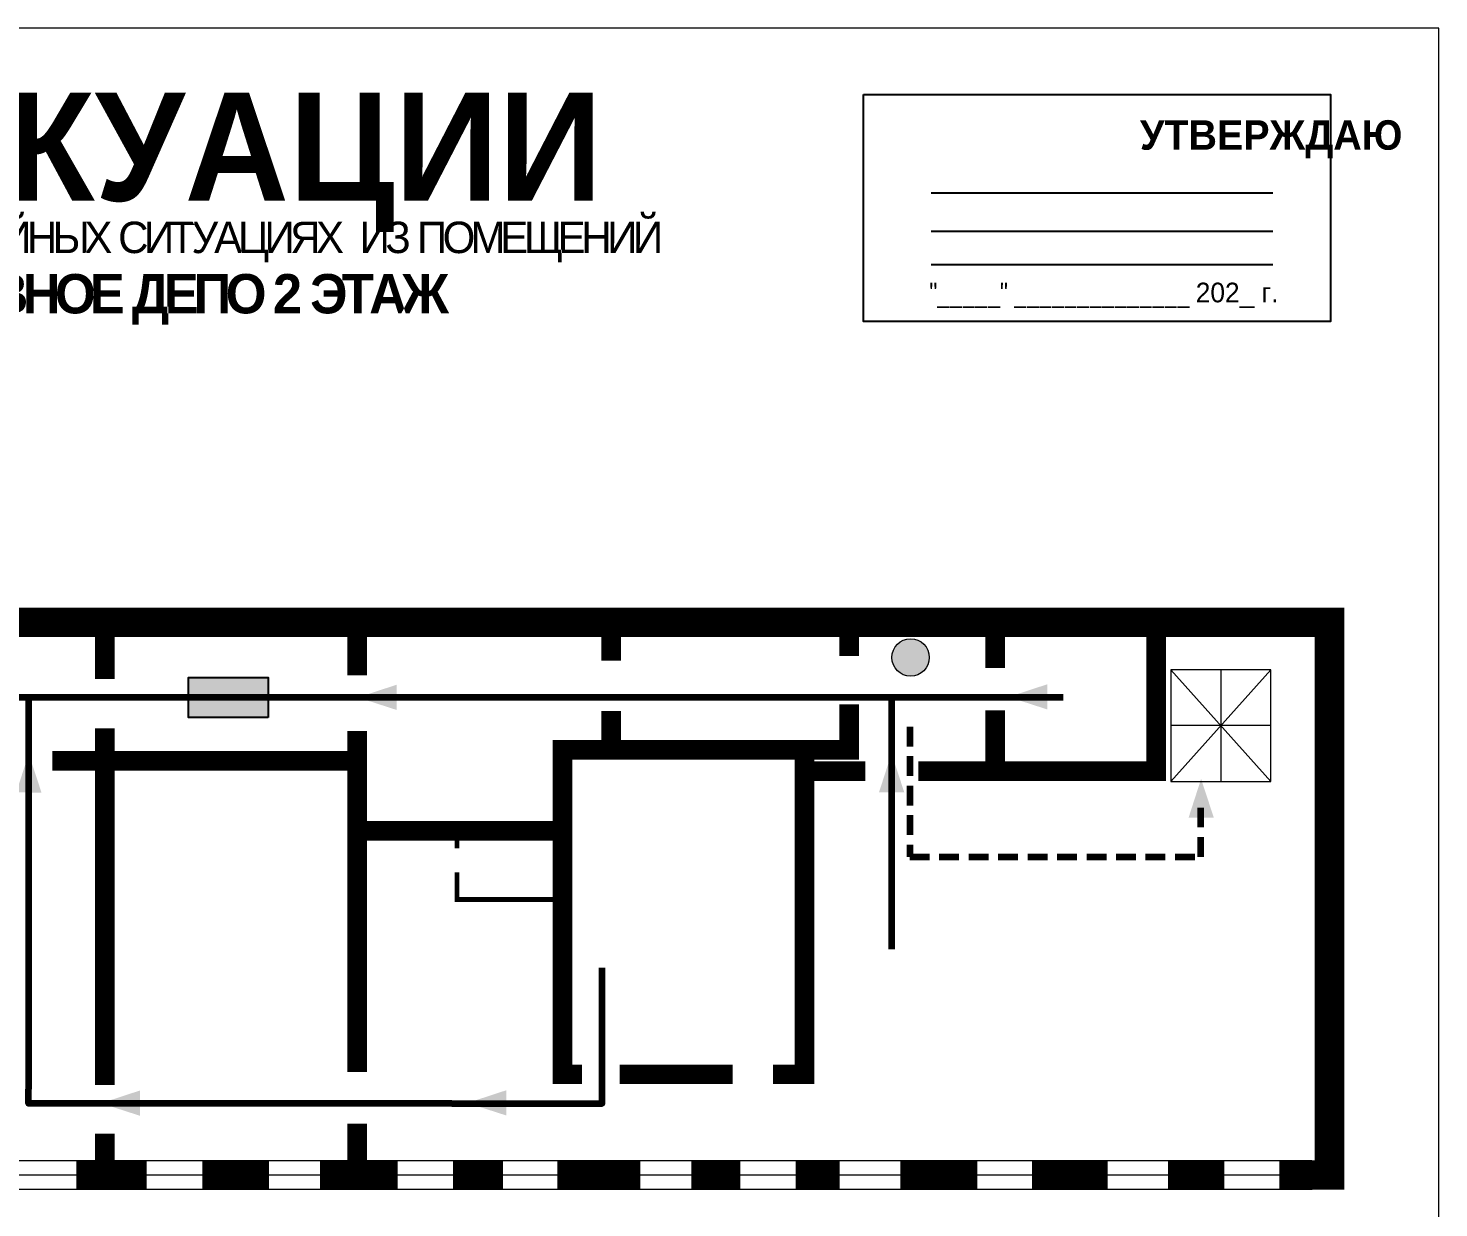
# Model space of a CAD drawing. Header units: millimetres. Extents: x 13114 to 67229, y 22859 to 38520.
# Drawn here: x 26502.2 to 26789.3, y 36500.5 to 36740.6 of the extents above; entities that cross this region are included whole.
import ezdxf

# ---------------------------------------------------------------- set-up
doc = ezdxf.new("R2010")
doc.units = ezdxf.units.MM
doc.linetypes.add('{ Wide Dash }', pattern=[12, 4, -2, 4, -2])
doc.layers.add('План_Штампы', color=7, linetype='Continuous')
doc.styles.add('обычный', font='arial.ttf')

# ---------------------------------------------------------------- blocks, each defined once
blk = doc.blocks.new('A$C32E8229D')
at = {"true_color": 0xffffff}
blk.add_hatch(color=7, dxfattribs=at).paths.add_polyline_path([(0, 0), (0, -8), (16, -8), (16, 0)])
h = blk.add_hatch(color=126)
h.paths.add_polyline_path([(0.2, -0.2), (15.8, -0.2), (15.8, -7.8), (0.2, -7.8)])
h.paths.add_polyline_path([(13.49, -2.05), (12.08, -2.05), (11.37, -2.63, 0.162397), (11.29, -2.84), (11.29, -3.63), (10.35, -3.63), (10.35, -4.05), (11.68, -4.05), (11.68, -3.48), (12.26, -4.28), (11.29, -5.1), (11.29, -6.78), (11.85, -6.78), (11.85, -5.44), (12.8, -4.64), (12.8, -5.94), (14.46, -5.94), (14.46, -5.39), (13.45, -5.39), (13.45, -3.97), (12.46, -2.59), (13.15, -2.59), (13.69, -3.34), (14.18, -3)], flags=16)
h.paths.add_polyline_path([(10.74, -1.82, 1), (11.8, -1.82, 1)], flags=16)
h.paths.add_polyline_path([(9.39, -3.59), (5.99, -3.59), (6.56, -3.03), (5.91, -3.03), (5.1, -3.83), (5.91, -4.64), (6.56, -4.64), (5.99, -4.09), (9.39, -4.09)], flags=16)
h.paths.add_polyline_path([(4.29, -1.08), (1.72, -1.08), (1.72, -6.6), (4.29, -6.6)], flags=16)
at = {"color": 126}
blk.add_lwpolyline([(16, -8), (0, -8), (0, 0), (16, 0)], close=True, dxfattribs=at)
blk = doc.blocks.new('A$C7B8C2D5B')
at = {"lineweight": 0}
h = blk.add_hatch(color=5, dxfattribs=at)
h.dxf.hatch_style = 1
h.paths.add_polyline_path([(1.4, -3.02, 1), (-2.11, -3.02, 1)])
at = {"color": 5, "lineweight": 0}
blk.add_circle((-0.36, -3.02), 1.75, dxfattribs=at)

msp = doc.modelspace()

# ---------------------------------------------------------------- linework, layer by layer
at = {"color": 5, "lineweight": 0}
msp.add_lwpolyline([(26189.29, 36345.59), (26789.29, 36345.59), (26789.29, 36740.59), (26189.29, 36740.59)], close=True, dxfattribs=at)
msp.add_lwpolyline([(26672.23, 36727.11), (26767.24, 36727.11), (26767.24, 36680.9), (26672.23, 36680.9)], close=True)
for points in [[(26685.98, 36707.06), (26755.51, 36707.06)], [(26685.98, 36699.3), (26755.51, 36699.3)], [(26685.98, 36692.51), (26755.51, 36692.51)]]:
    msp.add_lwpolyline(points)
at = {"lineweight": 100}
for points, const_width in [([(26229.51, 36507.23), (26221.21, 36507.23), (26221.21, 36619.69), (26767.05, 36619.69), (26767.05, 36507.23), (26756.81, 36507.23)], 6), ([(26589.5, 36577.21), (26589.5, 36573.66)], 1), ([(26589.5, 36568.83), (26589.5, 36563.26), (26610.71, 36563.26)], 1), ([(26526.38, 36507.23), (26512.03, 36507.23)], 6), ([(26551.27, 36507.23), (26537.65, 36507.23)], 6), ([(26577.43, 36507.23), (26561.62, 36507.23)], 6), ([(26598.86, 36507.23), (26588.69, 36507.23)], 6), ([(26626.84, 36507.23), (26609.94, 36507.23)], 6), ([(26647.13, 36507.23), (26637.19, 36507.23)], 6), ([(26667.34, 36507.23), (26658.42, 36507.23)], 6), ([(26695.38, 36507.23), (26679.72, 36507.23)], 6), ([(26721.92, 36507.23), (26706.49, 36507.23)], 6), ([(26745.67, 36507.23), (26734.16, 36507.23)], 6)]:
    msp.add_lwpolyline(points, dxfattribs=dict(at, const_width=const_width))
at = {"lineweight": 0, "const_width": 4}
for points in [[(26517.84, 36617.74), (26517.84, 36608.13)], [(26569.18, 36608.9), (26569.18, 36619.47)], [(26620.87, 36611.89), (26620.87, 36619.07)], [(26669.32, 36612.86), (26669.32, 36619.19)], [(26683.36, 36589.39), (26731.75, 36589.39), (26731.75, 36618.27)], [(26699.02, 36610.42), (26699.02, 36618.86)], [(26643.27, 36593.76), (26669.32, 36593.76), (26669.32, 36603.01)], [(26620.87, 36593.76), (26620.87, 36601.67)], [(26699.02, 36589.39), (26699.02, 36601.79)], [(26507.12, 36591.48), (26569.18, 36591.48), (26569.18, 36528.19), (26569.18, 36597.56)], [(26517.84, 36598.14), (26517.84, 36525.52)], [(26610.99, 36577.28), (26610.99, 36593.76), (26643.27, 36593.76)], [(26660.24, 36593.76), (26660.24, 36527.7), (26653.8, 36527.7)], [(26660.24, 36589.39), (26672.59, 36589.39)], [(26569.18, 36577.28), (26610.99, 36577.28), (26610.99, 36525.73)], [(26610.99, 36527.7), (26614.91, 36527.7)], [(26645.6, 36527.7), (26622.57, 36527.7)], [(26569.18, 36517.66), (26569.18, 36508.6)], [(26517.84, 36515.63), (26517.84, 36508.64)]]:
    msp.add_lwpolyline(points, dxfattribs=at)
at = {"lineweight": 5}
msp.add_lwpolyline([(26734.75, 36587.29), (26755.08, 36587.29), (26755.08, 36610.04), (26734.75, 36610.04)], close=True, dxfattribs=at)
for points in [[(26734.75, 36587.29), (26755.08, 36610.04)], [(26734.75, 36610.04), (26755.08, 36587.29)], [(26744.92, 36610.04), (26744.92, 36587.29)], [(26755.08, 36598.66), (26734.75, 36598.66)]]:
    msp.add_lwpolyline(points, dxfattribs=at)
at = {"color": 126, "lineweight": 100, "true_color": 0x008754}
for points in [[(26455.98, 36557.04), (26455.98, 36522.85), (26433.39, 36522.85), (26433.39, 36604.45), (26712.85, 36604.45)], [(26502.29, 36604.45), (26502.29, 36524.71)], [(26677.95, 36604.45), (26677.95, 36553.2)], [(26588.48, 36521.78), (26619.05, 36521.78), (26619.05, 36549.4)], [(26588.48, 36521.78), (26502.29, 36521.78), (26502.29, 36524.71)]]:
    msp.add_lwpolyline(points, dxfattribs=at)
at = {"color": 126, "linetype": '{ Wide Dash }', "lineweight": 100, "true_color": 0x008754}
msp.add_lwpolyline([(26681.64, 36598.42), (26681.64, 36571.98), (26740.86, 36571.98), (26740.86, 36581.96)], dxfattribs=at)
at = {"lineweight": 0}
for points in [[(26229.14, 36510.15), (26763.46, 36510.15)], [(26229.51, 36507.23), (26763.83, 36507.23)], [(26229.23, 36504.35), (26763.55, 36504.35)]]:
    msp.add_lwpolyline(points, dxfattribs=at)
at = {"layer": 'План_Штампы', "color": 126, "true_color": 0x008754}
for points in [[(26577.23, 36606.99), (26577.22, 36601.85), (26569.34, 36604.4)], [(26709.66, 36607.09), (26709.64, 36601.95), (26701.76, 36604.5)], [(26504.94, 36585.05), (26499.81, 36585.06), (26502.35, 36592.94)], [(26680.52, 36585.09), (26675.38, 36585.1), (26677.93, 36592.98)], [(26743.51, 36579.93), (26738.38, 36579.94), (26740.92, 36587.82)], [(26524.98, 36524.41), (26524.96, 36519.27), (26517.08, 36521.82)], [(26599.53, 36524.46), (26599.51, 36519.33), (26591.63, 36521.87)]]:
    msp.add_solid(points, dxfattribs=at)

# ---------------------------------------------------------------- block references
at = {"xscale": 2.177419353276491, "yscale": 2.177419353276491, "zscale": 2.177419353276491}
msp.add_blockref('A$C7B8C2D5B', (26682.59, 36619.11), dxfattribs=at)
at = {"layer": 'План_Штампы', "color": 126, "true_color": 0x008754, "xscale": 1.012510887696, "yscale": 1.012510887696, "zscale": 1.012510887696, "rotation": 359.9978653237145}
msp.add_blockref('A$C32E8229D', (26534.85, 36608.43), dxfattribs=at)

# ---------------------------------------------------------------- texts
at = {"lineweight": 0, "style": 'обычный'}
for s, insert, char_height, width, attachment_point in [('{\\fProxima Nova Rg|b1|i0|c204|p2;ПЛАН ЭВАКУАЦИИ}', (26341.94, 36727.47), 22, 493.8901, 1), ('\\pi-18,l18,t18;{\\fProxima Nova Rg|b1|i0|c204|p2;УТВЕРЖДАЮ\\H1.1997x; }', (26755.18, 36717.99), 6, 126.6484, 5), ('{\\fArial Narrow|b0|i0|c204|p34;"_____" ______________ \\fProxima Nova Rg|b0|i0|c204|p2;202_ г. }', (26721.14, 36686.23), 4, 78.6503, 5)]:
    msp.add_mtext(s, dxfattribs=dict(at, insert=insert, char_height=char_height, width=width, attachment_point=attachment_point))
at = {"color": 0, "lineweight": 0, "insert": (26493.05, 36701.4), "char_height": 8, "width": 449.2158, "attachment_point": 5, "style": 'обычный'}
msp.add_mtext('{\\fArial Black|b1|i0|c204|p34;\\H2x;\\T0.85;  \\fArial Narrow|b0|i0|c204|p34;\\H0.8x;\\W0.9;\\P\\fProxima Nova Rg|b0|i0|c204|p2;\\H0.5x;\\W1;\\C256;ПРИ ПОЖАРЕ  ИЛИ ДРУГИХ ЧРЕЗВЫЧАЙНЫХ СИТУАЦИЯХ  ИЗ ПОМЕЩЕНИЙ \\fProxima Nova Rg|b1|i0|c204|p2;\\H1.25x;\\PТЦ ЖДО: ЛОКОМОТИВНОЕ ДЕПО 2 ЭТАЖ }', dxfattribs=at)

doc.saveas('drawing.dxf')
